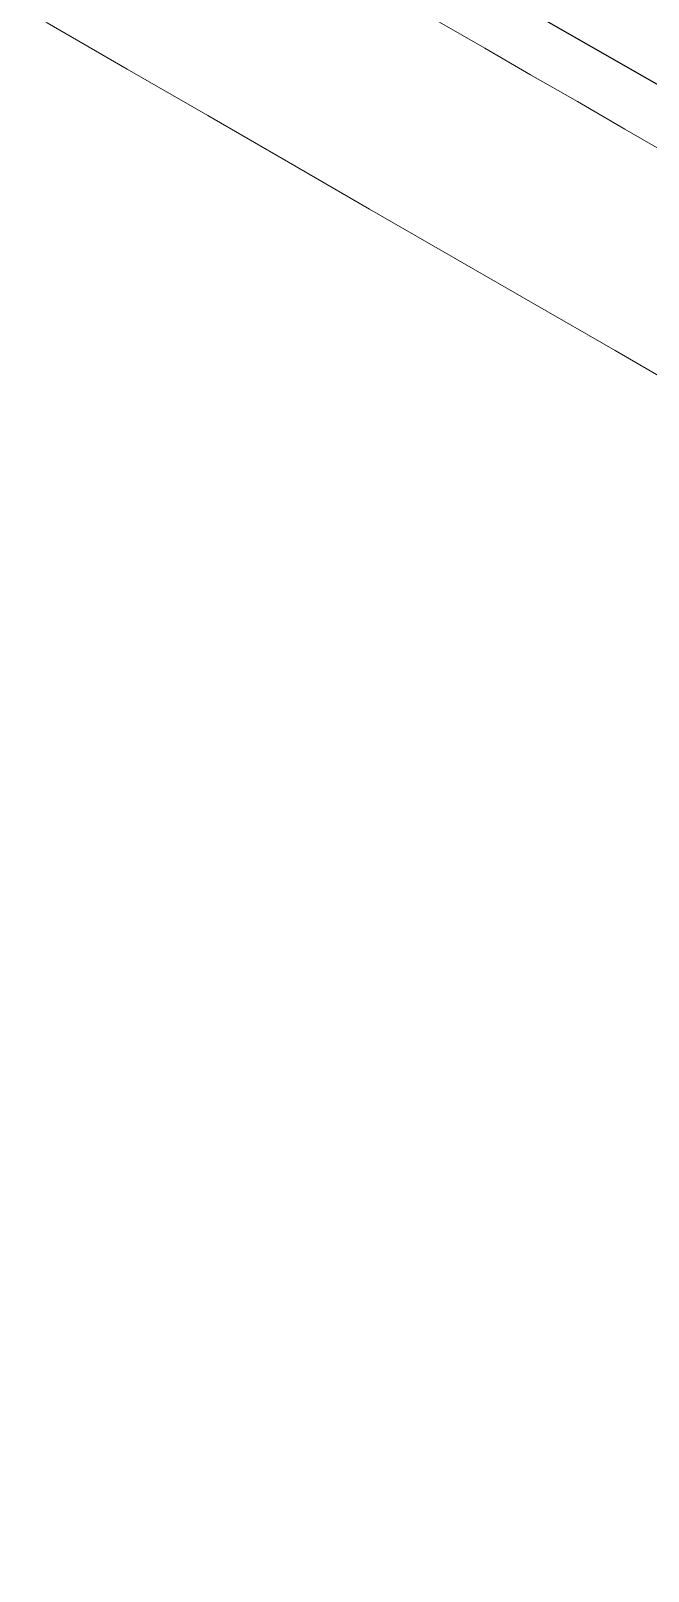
# Model space of a CAD drawing. Header units: millimetres. Extents: x 861 to 27901, y 673 to 17923.
# Drawn here: x 11242.97 to 11245.45, y 6937.25 to 6943.46 of the extents above; entities that cross this region are included whole.
import ezdxf

# ---------------------------------------------------------------- set-up
doc = ezdxf.new("R2010")
doc.units = ezdxf.units.MM
doc.header["$LTSCALE"] = 33.3
doc.linetypes.add('HIDDEN', pattern=[1.905, 1.27, -0.635])

msp = doc.modelspace()

# ---------------------------------------------------------------- linework, layer by layer
at = {"color": 7, "linetype": 'Continuous', "lineweight": 25}
msp.add_line((11378.1213, 6867.2331), (10978.2536, 7096.3838), dxfattribs=at)
at = {"color": 1, "linetype": 'HIDDEN', "lineweight": 18}
msp.add_line((11266.3606, 6981.2883), (11240.1963, 6935.9705), dxfattribs=at)
at = {"color": 7, "linetype": 'Continuous', "lineweight": 25}
for points in [[(11269.6458, 6940.9928), (11267.526, 6942.2167), (11263.2862, 6944.6645), (11257.0355, 6948.2734), (11251.0005, 6951.7577), (11245.2845, 6955.0578), (11239.9854, 6958.1172), (11235.1938, 6960.8837), (11230.9914, 6963.3099), (11227.4515, 6965.3537), (11224.6293, 6966.9831), (11222.5934, 6968.1585), (11221.3028, 6968.9036), (11221.1424, 6968.9963), (11221.0621, 6969.0426)], [(11267.2445, 6936.8335), (11265.2971, 6937.9578), (11261.4022, 6940.2065), (11255.66, 6943.5218), (11250.116, 6946.7226), (11244.865, 6949.7542), (11239.997, 6952.5648), (11235.5952, 6955.1062), (11231.7347, 6957.335), (11228.4828, 6959.2125), (11225.8902, 6960.7094), (11224.0199, 6961.7892), (11222.8343, 6962.4737), (11222.6869, 6962.5588), (11222.6132, 6962.6013)], [(11264.8659, 6932.7137), (11262.9185, 6933.838), (11259.0237, 6936.0867), (11253.2814, 6939.4019), (11247.7374, 6942.6028), (11242.4864, 6945.6344), (11237.6184, 6948.445), (11233.2166, 6950.9864), (11229.3561, 6953.2152), (11226.1042, 6955.0927), (11223.5116, 6956.5896), (11221.6413, 6957.6694), (11220.4557, 6958.3539), (11220.3083, 6958.439), (11220.2346, 6958.4815)]]:
    msp.add_open_spline(points, degree=3, dxfattribs=at)
at = {"color": 1, "linetype": 'HIDDEN', "lineweight": 18}
for points in [[(11239.905, 6959.0265), (11239.9547, 6958.9978), (11240.0541, 6958.9404), (11240.8541, 6958.4785), (11242.1161, 6957.7499), (11243.8654, 6956.74), (11246.0596, 6955.4732), (11248.6644, 6953.9692), (11251.6345, 6952.2545), (11254.9191, 6950.3581), (11258.4622, 6948.3125), (11262.203, 6946.1528), (11266.0775, 6943.9158), (11268.7055, 6942.3985), (11270.0195, 6941.6399)], [(11264.073, 6931.3404), (11262.1256, 6932.4647), (11258.2308, 6934.7134), (11252.4886, 6938.0287), (11246.9445, 6941.2295), (11241.6936, 6944.2612), (11236.8255, 6947.0717), (11232.4238, 6949.6131), (11228.5632, 6951.842), (11225.3114, 6953.7195), (11222.7188, 6955.2163), (11220.8484, 6956.2961), (11219.6629, 6956.9806), (11219.5155, 6957.0657), (11219.4418, 6957.1082)], [(11242.922, 6951.7915), (11243.014, 6951.7384), (11243.198, 6951.6322), (11244.6679, 6950.7836), (11246.9524, 6949.4646), (11250.0502, 6947.6761), (11253.8191, 6945.5001), (11258.1205, 6943.0167), (11262.7874, 6940.3223), (11266.023, 6938.4542), (11267.6409, 6937.5201)], [(11239.7506, 6946.2985), (11239.8426, 6946.2453), (11240.0266, 6946.1391), (11241.4964, 6945.2905), (11243.7809, 6943.9715), (11246.8787, 6942.183), (11250.6477, 6940.007), (11254.949, 6937.5236), (11259.6159, 6934.8292), (11262.8516, 6932.9611), (11264.4695, 6932.027)]]:
    msp.add_open_spline(points, degree=3, dxfattribs=at)

doc.saveas('drawing.dxf')
